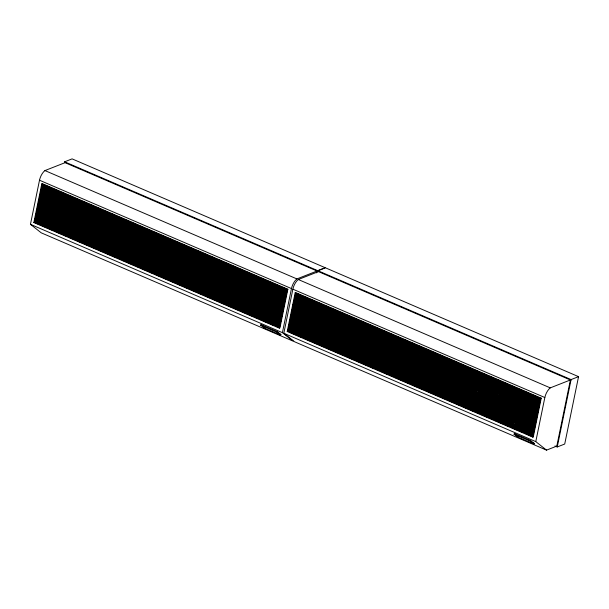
<?xml version="1.0" encoding="UTF-8"?>
<svg xmlns="http://www.w3.org/2000/svg" width="609" height="609" viewBox="0 0 609 609"><rect width="100%" height="100%" fill="white"/><g stroke="black" fill="none" stroke-linecap="round" stroke-linejoin="round"><path stroke-width="0.91" d="M30.45 224.318L282.416 332.666L293.18 341.177L41.222 232.828L30.45 224.318L39.501 180.226A9.287 4.24 -66.7 0 1 44.929 170.573L65.064 162.672M33.838 222.567L41.785 183.857L42.348 183.636L287.874 289.214L279.927 327.931L279.364 328.152L33.838 222.567L34.401 222.354L48.377 228.36M42.775 184.497L35.086 221.965L279.493 327.063L278.93 327.284L34.53 222.186L42.219 184.717L42.965 184.428L39.585 200.879M279.249 326.584L34.842 221.486L34.972 220.861L279.752 325.815L279.942 324.879L252.88 313.247M279.942 324.879L35.162 219.925L35.352 218.989L280.132 323.942M280.148 322.214L279.95 323.151L35.55 218.052L35.741 217.116L280.521 322.07L35.741 217.116M280.338 321.278L35.931 216.18L36.121 215.243L280.901 320.197L281.099 319.261L278.48 318.134M281.099 319.261L36.319 214.307L36.51 213.371L281.289 318.324M281.107 317.533L36.7 212.434L36.89 211.498L281.67 316.452L36.89 211.498M37.278 209.625L281.685 314.724L281.487 315.66L37.088 210.562L37.278 209.625L282.058 314.579L282.249 313.643L217.657 285.865M282.249 313.643L37.469 208.689L37.659 207.753L282.439 312.699L37.659 207.753M38.047 205.88L282.827 310.826L38.047 205.88L37.857 206.816L282.264 311.915M283.208 308.953L38.428 204.007L38.238 204.944L283.018 309.89L268.181 303.51M283.223 307.225L283.033 308.169L38.626 203.071L38.816 202.135L283.596 307.081L38.816 202.135M284.365 303.335L39.585 198.382L39.395 199.318L284.175 304.272L283.977 305.208L39.57 200.11L39.006 201.198L283.413 306.289M284.373 301.607L284.182 302.544L39.775 197.445L39.966 196.509L284.746 301.463L39.966 196.509M284.57 300.671L40.164 195.573L40.354 194.636L285.134 299.59M262.631 288.894L285.324 298.654L40.544 193.7L40.734 192.764L285.514 297.717M285.339 296.926L40.932 191.827L41.123 190.891L285.903 295.845L41.123 190.891M174.364 246.858L286.093 294.908L41.313 189.955L41.503 189.018L286.283 293.972M286.299 292.244L286.108 293.18L41.701 188.082L41.892 187.146L286.672 292.099L41.892 187.146M286.489 291.308L42.082 186.209L42.28 185.273L287.052 290.219L42.28 185.273M34.53 222.186L35.276 221.897L39.212 202.706M64.63 161.804L64.501 162.428L317.586 271.256L317.715 270.632L325.183 267.701L72.098 158.873L64.63 161.804L317.715 270.632M278.93 327.284L286.626 289.815L287.372 289.526M279.569 325.023L279.759 324.087L35.352 218.989M280.719 319.405L280.916 318.469L36.51 213.371M281.876 313.787L282.066 312.851M282.645 310.042L282.835 309.106L38.428 204.007M283.802 304.416L283.992 303.48L39.585 198.382M284.951 298.798L285.141 297.862L40.734 192.764M285.72 295.053L285.91 294.117L41.503 189.018M285.119 299.651L285.499 297.824M279.364 328.152L287.311 289.435L287.874 289.214M282.416 332.666L291.467 288.575A9.287 4.24 -66.7 0 1 296.895 278.922L317.03 271.02L316.642 272.878M556.816 446.092L546.547 450.127L294.581 341.778L283.817 333.268L292.868 289.176A9.287 4.24 -66.7 0 1 298.296 279.523L318.431 271.622M287.204 331.517L295.152 292.807L295.708 292.586L541.234 398.164L533.294 436.881L532.73 437.102L287.204 331.517L287.768 331.304M291.734 311.945L292.114 310.103M292.495 308.253L294.01 300.884M540.739 398.476L539.993 398.766L532.296 436.234L287.89 331.136L295.586 293.667L296.332 293.378L295.395 297.946M532.616 435.534L288.209 330.436L288.339 329.812L533.111 434.765L288.339 329.812M492.285 416.191L533.309 433.829L288.529 328.875L288.719 327.939L533.499 432.892M533.507 431.164L533.317 432.101L288.91 327.003L289.108 326.066L533.887 431.02L289.108 326.066M533.705 430.228L289.298 325.13L289.488 324.194L534.268 429.147M517.878 421.078L534.458 428.211L289.678 323.257L289.876 322.321L534.656 427.274M534.664 425.546L534.474 426.483L290.067 321.385L290.257 320.448L535.037 425.402L290.257 320.448M290.645 318.576L535.052 423.674L534.854 424.61L290.447 319.512L290.645 318.576L535.425 423.529M486.736 401.567L535.615 422.585L290.836 317.639L291.026 316.703L535.806 421.649M291.414 314.83L536.194 419.776L291.414 314.83L291.216 315.767L535.623 420.865M536.575 417.903L291.795 312.957L291.604 313.894L536.384 418.84M536.59 416.175L536.392 417.119L291.985 312.021L292.183 311.085L536.963 416.031L292.183 311.085M536.78 415.239L292.373 310.141L292.564 309.205L537.344 414.158L292.564 309.205M537.534 413.222L292.754 308.268L292.952 307.332L537.732 412.285M537.739 410.557L537.549 411.494L293.142 306.396L293.332 305.459L538.112 410.413L293.332 305.459M537.93 409.621L293.523 304.523L293.721 303.587L537.625 408.167M502.029 391.838L538.691 407.604L293.911 302.65L294.101 301.714L538.881 406.667M538.699 405.876L294.292 300.777L294.49 299.841L539.269 404.795L294.49 299.841M294.87 297.968L539.277 403.067L539.087 404.003L294.68 298.905L294.87 297.968L539.65 402.922M441.205 359.569L539.84 401.986L295.068 297.032L295.258 296.096L540.038 401.049L295.258 296.096M539.856 400.258L295.449 295.159L295.639 294.223L540.419 399.169L295.639 294.223M296.141 293.447L288.453 330.915L532.86 436.014M287.89 331.136L288.636 330.847L293.142 308.915M293.515 307.081L293.888 305.254M294.269 303.427L295.015 299.773M554.944 445.971L557.25 446.96L564.718 444.03L578.55 376.651L325.465 267.823L317.997 270.754L317.868 271.378L570.953 380.206M532.936 433.973L533.126 433.037L288.719 327.939M534.085 428.355L534.276 427.419L289.876 322.321M535.242 422.737L535.433 421.801L291.026 316.703M536.011 418.992L536.202 418.056L291.795 312.957M537.161 413.366L537.359 412.43L292.952 307.332M538.318 407.748L538.508 406.812L294.101 301.714M539.467 402.13L539.665 401.194M532.73 437.102L540.678 398.385L541.234 398.164M546.547 450.127L535.783 441.616L544.834 397.525A9.287 4.24 -66.7 0 1 550.262 387.872L570.389 379.97L556.687 446.717M557.25 446.96L571.082 379.582L578.55 376.651M260.698 325.252L261.002 324.643L277.24 331.623L280.901 334.516L280.597 335.125L264.359 328.144L260.698 325.252L276.935 332.232L280.597 335.125M264.359 328.144L264.664 327.535M276.935 332.232L277.24 331.623M514.065 434.202L514.369 433.593L530.606 440.573L534.268 443.466L533.964 444.075L517.726 437.095L514.065 434.202L530.302 441.182L533.964 444.075M517.726 437.095L518.031 436.486M530.302 441.182L530.606 440.573M42.082 186.209L66.023 196.197M41.701 188.082L147.69 233.354M41.313 189.955L67.873 201.069M40.544 193.7L69.723 205.941M40.164 195.573L42.28 196.182M38.626 203.071L80.023 220.565M37.469 208.689L54.429 215.67M37.088 210.562L83.722 230.309M36.7 212.434L56.279 220.549M36.319 214.307L85.572 235.181M35.931 216.18L58.129 225.421M35.162 219.925L59.979 230.293M34.842 221.486L40.453 223.594M295.449 295.159L301.059 297.261M295.068 297.032L330.352 311.899M294.68 298.905L302.909 302.133M294.292 300.777L332.202 316.771M283.977 305.208L39.197 200.254M293.911 302.65L304.759 307.012M293.523 304.523L334.052 321.643M292.373 310.141L342.502 331.395M290.836 317.639L293.827 318.614M290.447 319.512L318.758 331.372M290.067 321.385L295.677 323.493M279.752 325.815L34.972 220.861M289.678 323.257L320.608 336.252M289.298 325.13L293.165 326.485M288.91 327.003L304.127 333.237M288.529 328.875L295.007 331.357M288.209 330.436L327.863 347.183M317.997 270.754L571.082 379.582M44.929 170.573L296.895 278.922M298.296 279.523L550.262 387.872M39.501 180.226L291.467 288.575M292.868 289.176L544.834 397.525M41.785 183.857L287.311 289.435M295.152 292.807L540.678 398.385M43.65 184.877L47.144 186.377M48.887 187.13L51.506 188.257M53.249 189.003L65.475 194.256M67.218 195.009L69.837 196.136M71.58 196.89L85.549 202.896M89.911 204.769L99.518 208.895M101.261 209.648L103.88 210.775M105.623 211.529L108.242 212.648M109.993 213.401L117.849 216.781M119.592 217.527L122.211 218.654M123.954 219.407L137.923 225.414M139.667 226.167L151.885 231.42M153.635 232.166L156.254 233.293M157.997 234.046L160.616 235.173M162.359 235.927L170.215 239.299M171.966 240.053L174.585 241.179M176.328 241.925L190.297 247.932M192.041 248.685L204.259 253.938M206.009 254.691L208.628 255.818M210.371 256.564L212.99 257.691M214.733 258.444L222.589 261.824M224.34 262.57L226.959 263.697M228.702 264.451L242.664 270.457M244.415 271.203L247.033 272.33M248.776 273.083L256.633 276.463M258.376 277.209L260.995 278.336M262.745 279.089L265.364 280.216M267.107 280.962L274.964 284.342M276.707 285.096L279.325 286.222M281.076 286.968L286.314 289.222M297.017 293.827L300.511 295.327M302.254 296.081L304.873 297.207M306.616 297.953L309.235 299.08M310.978 299.834L320.585 303.96M322.328 304.713L338.916 311.846M340.659 312.592L343.278 313.719M345.021 314.472L352.877 317.845M354.628 318.598L357.247 319.725M358.99 320.479L361.609 321.598M363.352 322.351L372.959 326.477M374.702 327.231L377.321 328.358M379.064 329.111L391.29 334.364M393.033 335.117L395.652 336.237M397.395 336.99L405.251 340.37M407.002 341.116L409.621 342.243M411.364 342.996L413.983 344.123M415.726 344.877L425.326 349.003M427.076 349.749L429.695 350.875M431.438 351.629L443.656 356.882M445.407 357.635L448.026 358.762M449.769 359.508L457.625 362.888M459.369 363.642L461.987 364.768M463.738 365.514L466.357 366.641M468.1 367.394L477.7 371.52M479.45 372.274L482.069 373.401M483.812 374.147L496.031 379.407M497.781 380.153L500.4 381.28M502.143 382.033L509.999 385.413M512.618 386.54L514.361 387.286M516.112 388.04L518.731 389.166M520.474 389.912L530.074 394.046M531.817 394.792L534.436 395.919M536.186 396.672L539.673 398.172M42.219 184.717L286.626 289.815M295.586 293.667L539.993 398.766M67.774 196.943L118.397 218.715M120.14 219.468L170.771 241.24M172.514 241.986L223.145 263.758M224.888 264.512L227.507 265.638M229.25 266.384L286.862 291.155M302.802 298.014L357.795 321.659M359.546 322.412L410.169 344.184M411.912 344.93L496.586 381.341M498.329 382.094L540.229 400.105M149.433 234.1L200.064 255.871M201.807 256.625L234.107 270.51M235.85 271.264L285.606 292.655M332.095 312.653L364.395 326.538M366.138 327.284L382.726 334.417M384.469 335.171L439.462 358.815M69.624 201.823L120.247 223.587M121.99 224.34L172.621 246.112M304.652 302.886L355.283 324.658M357.026 325.404L359.645 326.531M361.396 327.284L412.019 349.056M413.762 349.802L498.436 386.213M500.179 386.966L539.46 403.858M42.173 192.056L92.804 213.828M94.547 214.581L145.178 236.345M146.921 237.099L149.54 238.226M151.283 238.972L235.957 275.382M237.7 276.136L285.712 296.781M333.945 317.525L366.245 331.41M367.988 332.164L384.576 339.289M386.319 340.043L418.619 353.928M420.362 354.682L470.993 376.453M472.736 377.199L523.367 398.971M525.11 399.725L539.072 405.731M71.474 206.695L122.097 228.459M123.84 229.212L156.14 243.098M157.883 243.851L208.514 265.623M210.257 266.369L260.888 288.141M306.502 307.758L361.495 331.41M363.238 332.156L500.286 391.085M40.354 194.636L284.761 299.735M293.721 303.587L538.128 408.685M44.023 196.928L94.654 218.7M96.397 219.453L151.39 243.098M153.133 243.851L237.807 280.254M239.55 281.008L284.943 300.526M335.795 322.397L368.095 336.282M369.838 337.036L420.469 358.8M422.212 359.554L472.843 381.325M474.586 382.071L525.209 403.843M526.96 404.597L538.303 409.476M41.024 197.674L67.211 208.94M68.954 209.686L71.573 210.813M73.316 211.567L157.99 247.97M159.733 248.723L210.364 270.495M212.107 271.249L262.738 293.013M264.481 293.766L283.68 302.026M294.391 306.624L306.609 311.884M308.352 312.63L340.652 326.523M342.395 327.269L393.026 349.041M394.769 349.794L445.4 371.559M447.143 372.312L497.766 394.084M499.517 394.83L502.136 395.957M503.879 396.71L537.047 410.976M40.636 199.546L44.13 201.054M45.873 201.8L78.173 215.693M79.916 216.439L130.547 238.21M132.29 238.964L182.921 260.728M184.664 261.482L235.287 283.254M237.038 284.007L283.299 303.899M294.002 308.497L369.945 341.154M371.688 341.908L422.319 363.68M424.062 364.426L474.693 386.197M476.436 386.951L508.728 400.836M510.479 401.59L527.059 408.715M528.81 409.469L536.666 412.849M40.255 201.427L73.423 215.685M75.166 216.439L159.84 252.849M161.583 253.595L212.214 275.367M213.957 276.121L264.588 297.885M266.331 298.638L282.911 305.771M344.245 332.141L394.876 353.913M396.619 354.666L447.25 376.438M448.993 377.184L499.616 398.956M501.367 399.71L503.986 400.829M505.729 401.582L537.153 415.094M81.766 221.311L132.397 243.082M134.14 243.836L184.771 265.608M186.514 266.354L237.137 288.126M238.888 288.879L282.53 307.644M293.233 312.25L371.794 346.026M373.538 346.78L424.169 368.552M425.912 369.298L476.542 391.069M478.286 391.823L510.578 405.708M512.329 406.462L535.897 416.594M38.611 204.791L161.69 257.721M163.433 258.467L214.063 280.239M215.807 280.993L266.43 302.764M293.721 314.495L344.351 336.267M346.095 337.013L396.725 358.785M398.469 359.538L449.092 381.31M450.843 382.056L505.835 405.708M507.579 406.454L535.509 418.467M38.23 206.664L81.872 225.437M83.616 226.183L134.246 247.954M135.99 248.708L186.62 270.48M188.364 271.226L238.987 292.998M240.738 293.751L282.637 311.762M291.589 315.614L316.908 326.5M318.652 327.254L369.282 349.026M371.026 349.772L373.644 350.898M375.388 351.652L421.649 371.543M423.4 372.297L426.018 373.424M427.762 374.17L478.392 395.941M480.136 396.695L512.428 410.58M514.179 411.334L535.996 420.712M56.173 216.423L106.803 238.195M108.547 238.941L159.17 260.713M160.921 261.467L163.539 262.593M165.283 263.339L211.544 283.238M213.295 283.984L215.913 285.111M295.571 319.367L346.201 341.139M347.945 341.893L398.575 363.657M400.319 364.41L432.611 378.296M434.362 379.049L484.985 400.821M85.466 231.062L136.096 252.826M137.84 253.58L170.139 267.465M171.883 268.219L188.47 275.352M190.214 276.098L222.506 289.991M224.257 290.737L274.88 312.508M276.631 313.262L281.868 315.515M320.501 332.126L371.125 353.898M372.875 354.651L427.868 378.296M429.611 379.042L514.278 415.452M516.029 416.206L535.227 424.465M58.022 221.295L108.653 243.067M110.396 243.821L161.02 265.585M162.77 266.339L165.389 267.465M167.132 268.211L217.763 289.983M219.506 290.737L281.48 317.388M297.42 324.239L348.051 346.011M349.794 346.765L400.425 368.529M402.168 369.282L434.461 383.168M436.211 383.921L486.835 405.693M488.585 406.439L533.971 425.957M87.315 235.934L137.946 257.698M139.689 258.452L224.356 294.863M226.106 295.609L276.73 317.38M322.351 336.998L372.974 358.77M374.725 359.523L516.127 420.324M36.121 215.243L280.528 320.342M289.488 324.194L533.895 429.292M59.872 226.167L110.503 247.939M112.246 248.693L167.239 272.337M168.982 273.091L280.711 321.133M294.908 327.239L297.527 328.365M299.27 329.111L349.901 350.883M351.644 351.637L436.31 388.04M438.061 388.793L488.684 410.565M490.435 411.311L534.078 430.083M36.791 218.281L83.052 238.18M84.803 238.926L87.422 240.053M89.165 240.806L139.796 262.578M141.539 263.324L226.205 299.735M227.956 300.488L278.579 322.252M305.87 333.991L322.458 341.124M324.201 341.87L356.493 355.763M358.244 356.509L408.867 378.28M410.618 379.034L461.241 400.798M462.985 401.552L513.615 423.324M515.359 424.07L531.946 431.202M61.722 231.039L94.022 244.932M95.765 245.678L146.388 267.45M148.139 268.204L198.762 289.968M200.513 290.721L251.136 312.493M296.758 332.111L299.377 333.237M301.12 333.983L438.16 392.919M439.911 393.665L490.534 415.437M42.196 224.348L92.827 246.112M94.57 246.866L145.201 268.638M146.944 269.384L201.937 293.036M203.68 293.782L279.622 326.439M329.606 347.937L332.225 349.064M333.968 349.81L384.599 371.581M386.342 372.335L523.382 431.263M525.133 432.009L532.989 435.389M35.276 221.897L278.808 326.614M288.636 330.847L532.175 435.564M50.128 229.113L52.747 230.24M54.498 230.994L62.362 234.374M64.98 235.5L66.731 236.254M68.474 237.008L71.093 238.134M72.844 238.88L82.459 243.014M84.202 243.767L86.828 244.894M88.571 245.648L96.435 249.028M98.186 249.781L100.805 250.908M102.556 251.654L105.174 252.781M106.918 253.534L116.532 257.668M122.645 260.302L134.878 265.562M136.629 266.308L139.248 267.435M140.999 268.188L148.862 271.568M150.606 272.322L153.232 273.449M154.975 274.202L168.959 280.216M170.703 280.962L182.936 286.222M184.687 286.976L187.306 288.103M189.056 288.856L191.675 289.983M193.426 290.729L201.29 294.117M203.033 294.863L205.659 295.989M207.403 296.743L221.387 302.757M223.13 303.51L235.363 308.771M237.114 309.517L239.733 310.643M241.476 311.397L249.34 314.777M251.091 315.531L253.709 316.657M255.46 317.411L258.079 318.537M259.83 319.291L269.437 323.425M271.188 324.171L273.806 325.297M275.557 326.051L279.051 327.551M289.511 332.05L292.13 333.176M293.881 333.93L301.744 337.31M304.363 338.437L306.114 339.19M307.857 339.944L321.841 345.95M323.585 346.704L326.211 347.83M327.954 348.584L335.818 351.964M337.569 352.718L340.187 353.844M341.938 354.598L344.557 355.725M346.308 356.471L355.915 360.604M357.666 361.358L369.899 366.618M371.642 367.372L374.269 368.498M376.012 369.252L378.638 370.379M380.381 371.125L388.245 374.512M389.996 375.258L392.615 376.385M394.366 377.138L408.342 383.152M410.093 383.906L422.326 389.159M424.07 389.912L426.688 391.039M428.439 391.793L436.303 395.172M438.054 395.926L440.672 397.053M442.416 397.806L445.042 398.933M446.785 399.679L456.4 403.813M458.151 404.566L460.769 405.693M462.513 406.447L470.376 409.827M472.127 410.58L474.746 411.707M476.497 412.46L479.116 413.587M480.866 414.333L488.73 417.721M490.473 418.467L493.1 419.593M494.843 420.347L508.827 426.361M510.57 427.115L513.197 428.241M514.94 428.987L522.804 432.367M524.555 433.121L527.173 434.247M528.924 435.001L533.294 436.881M283.817 333.268L535.783 441.616M279.188 333.778L280.901 334.516M532.555 442.728L534.268 443.466M514.369 433.593L516.561 435.328M261.002 324.643L263.202 326.378"/></g></svg>
